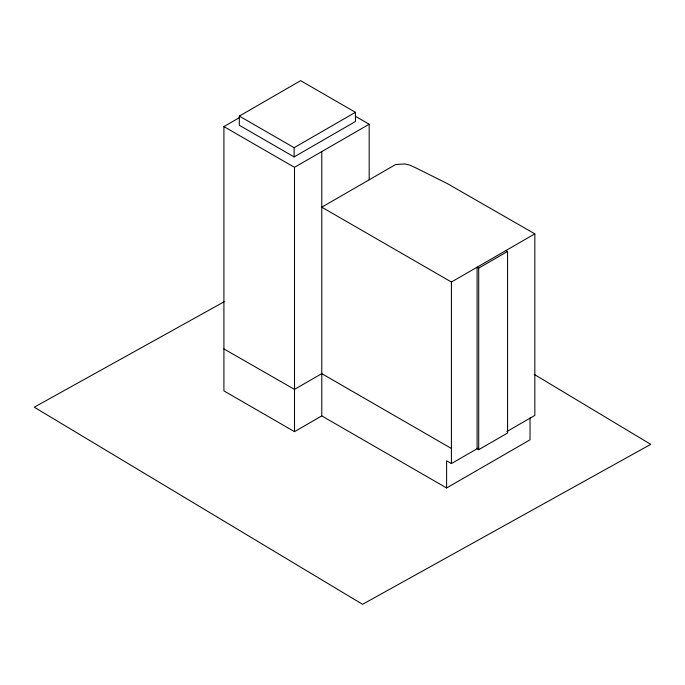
<?xml version="1.0" encoding="UTF-8"?>
<svg xmlns="http://www.w3.org/2000/svg" width="685" height="685" viewBox="0 0 685 685"><rect width="100%" height="100%" fill="white"/><g stroke="black" fill="none" stroke-linecap="round" stroke-linejoin="round"><path stroke-width="1.03" d="M239.322 116.073L300.647 80.676L355.429 112.306L355.429 121.51L294.113 156.916L239.322 125.278L239.322 116.073L294.113 147.703L355.429 112.306M530.027 417.859L530.027 439.804L446.603 487.968L321.779 415.906L294.499 431.653L223.909 390.895L223.909 126.588L239.485 117.589M223.909 126.588L294.499 167.345L369.181 124.225L369.181 179.804M534.839 233.85L447.108 183.469L415.452 167.697L409.673 165.102L404.732 163.938L395.579 164.563L321.779 207.178L451.415 282.023L534.839 233.85L534.839 415.41L506.866 431.559M478.687 268.126L507.568 251.455L507.568 433.006L478.687 449.685L477.085 448.752L477.085 267.201L478.687 268.126L478.687 449.685M446.603 487.968L446.603 460.799L451.415 463.574L478.002 448.23M224.183 301.751L34.25 407.198L362.57 604.324L650.75 444.342L534.274 374.412M223.909 348.905L294.499 389.388L321.779 373.642L451.415 448.487M355.429 116.287L369.181 124.225M505.967 250.522L507.568 251.455M451.415 282.023L451.415 463.574M321.779 151.599L321.779 415.906M294.499 167.345L294.499 431.653M294.113 147.703L294.113 156.916"/></g></svg>
